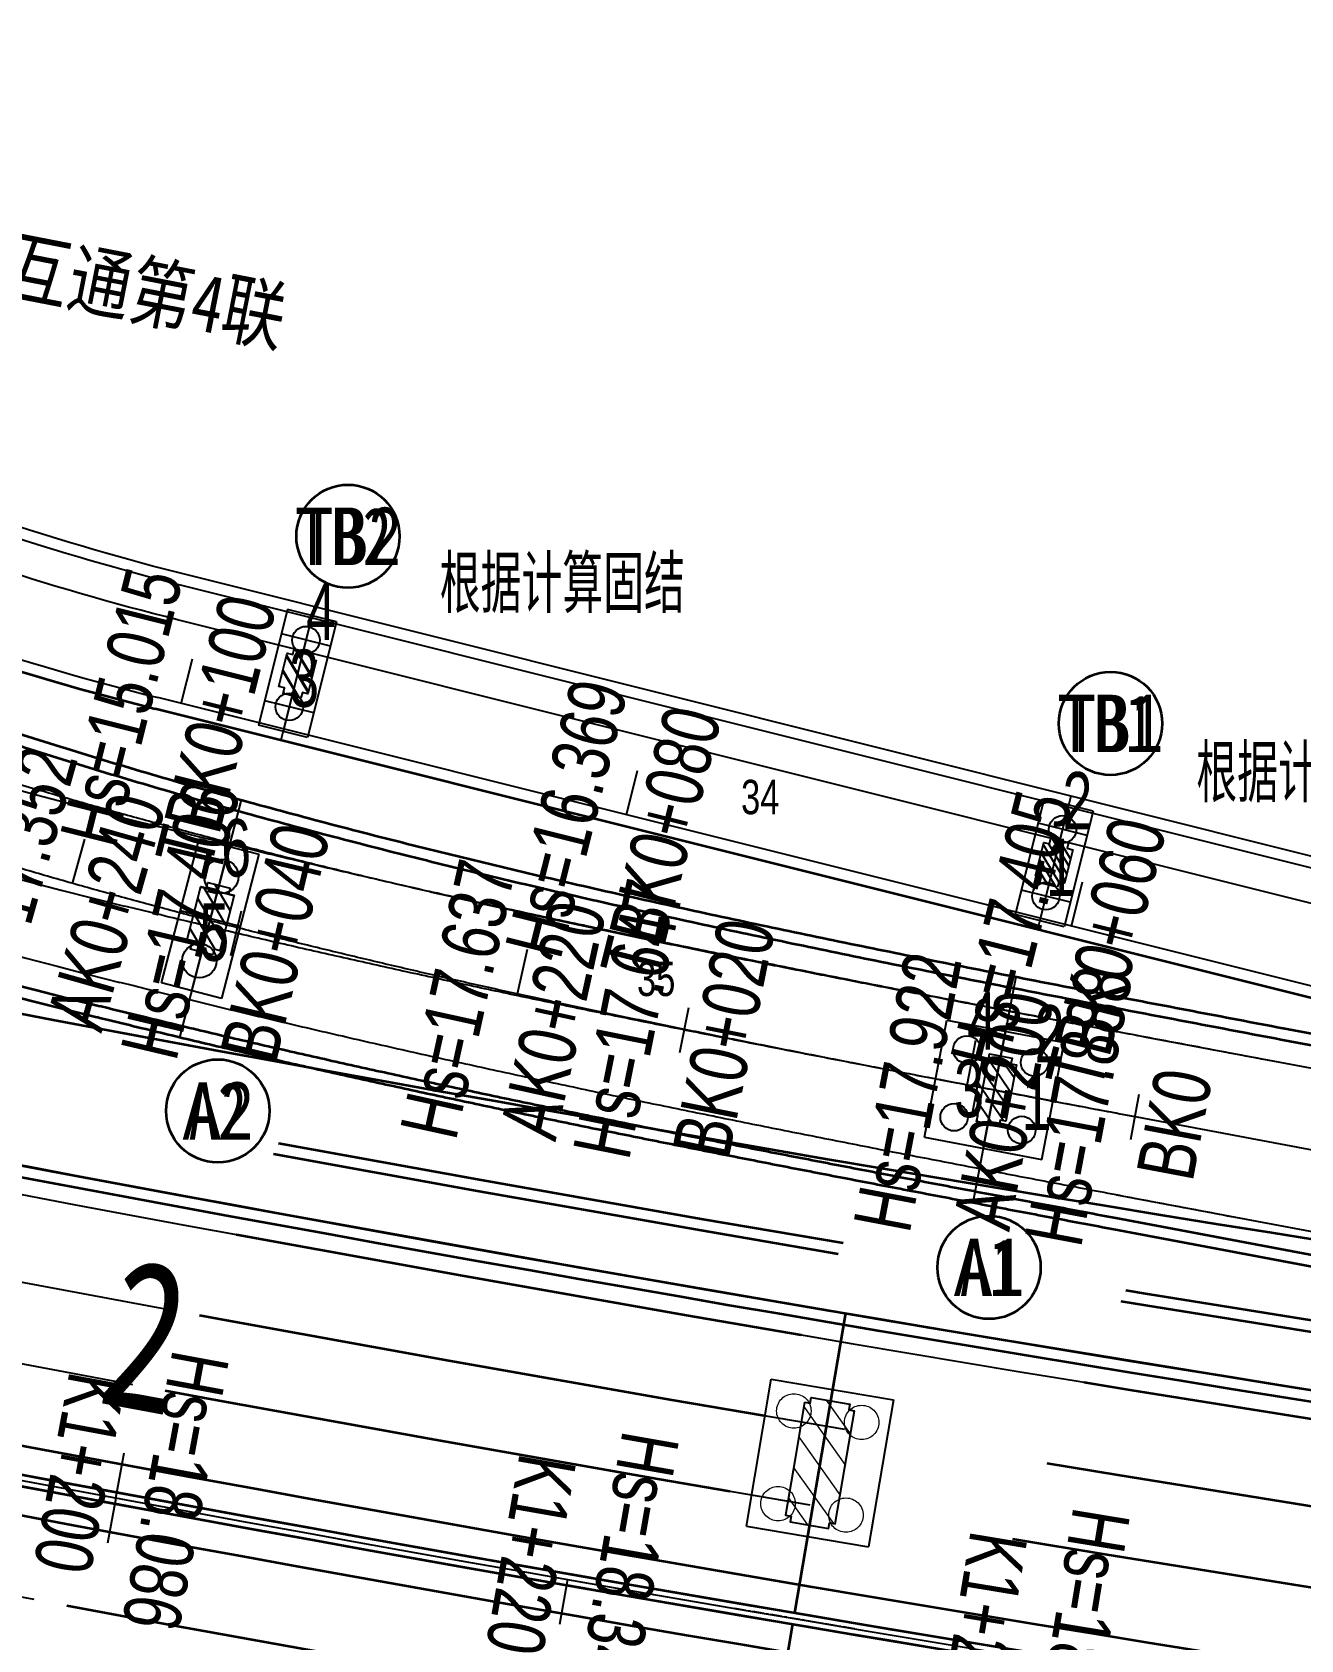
# Model space of a CAD drawing. Extents: x 0 to 558779, y 0 to 2762081.
# Drawn here: x 517431.1 to 517486.4, y 2757869.4 to 2757939.5 of the extents above; entities that cross this region are included whole.
import ezdxf
from ezdxf.enums import TextEntityAlignment as Align

# ---------------------------------------------------------------- set-up
doc = ezdxf.new("R2010")
doc.units = 0
doc.header["$LTSCALE"] = 20
for name, pattern in [('CENTER', [2, 1.25, -0.25, 0.25, -0.25]), ('DASHED', [19.049999999999997, 12.7, -6.349999999999999]), ('HIDDEN', [0.375, 0.25, -0.125])]:
    doc.linetypes.add(name, pattern=pattern)
for name, color, linetype in [('B-标线', 8, 'Continuous'), ('DL-互通边线', 75, 'Continuous'), ('DL-非机动车道边线', 6, 'Continuous'), ('L-主桥边线', 240, 'Continuous'), ('Pile-2022', 7, 'Continuous'), ('QL-主线桥墩', 191, 'Continuous'), ('QL-分孔线', 4, 'Continuous'), ('QL-墩号', 6, 'Continuous'), ('QL-桥墩', 191, 'Continuous'), ('QL-桥跨数值', 6, 'Continuous'), ('XW_2022', 7, 'Continuous'), ('XW_A-20220915', 7, 'Continuous'), ('XW_B-20220918', 7, 'Continuous'), ('XW_TB左非', 7, 'Continuous'), ('XW_左非', 7, 'Continuous'), ('主线墩中心线', 6, 'Continuous'), ('主线墩号', 1, 'Continuous'), ('文本', 3, 'Continuous'), ('桩号-2022', 7, 'Continuous'), ('桩号-A', 7, 'Continuous'), ('桩号-左非', 7, 'Continuous'), ('点划线', 6, 'CENTER'), ('粗实线', 1, 'Continuous'), ('设计高-2022', 7, 'Continuous'), ('设计高-A', 7, 'Continuous'), ('设计高-地面高-2022', 7, 'Continuous'), ('设计高-地面高-A', 7, 'Continuous'), ('设计高-地面高-B-20220918', 7, 'Continuous'), ('设计高-地面高-左非', 7, 'Continuous'), ('设计高-左非', 7, 'Continuous'), ('道路边线', 22, 'Continuous')]:
    doc.layers.add(name, color=color, linetype=linetype)
doc.layers.add('偏心', color=4, linetype='Continuous', plot=False)
doc.layers.add('坐标标注', color=6, linetype='Continuous', plot=False)
doc.layers.add('构造细实', color=5, linetype='Continuous', lineweight=15)
doc.layers.add('细虚线', color=2, linetype='DASHED', lineweight=15)
doc.styles.add('FS', font='仿宋_GB2312.ttf', dxfattribs={"width": 0.75})
doc.styles.get("Standard").update_dxf_attribs({"font": 'fsdb_e.shx', "width": 0.7, "bigfont": 'hzdx.shx'})
doc.styles.add('仿宋', font='simfang_0.ttf', dxfattribs={"width": 0.8})
pattern_1 = [(0, (0, 2.328306e-10), (0, 6.985), [5.08, -1.905]), (90, (0, 2.328306e-10), (-6.985, 4e-16), [5.08, -1.905])]
pattern_2 = [(0, (0, 0), (0, 6.985), [5.08, -1.905]), (90, (0, 0), (-6.985, 4e-16), [5.08, -1.905])]

# ---------------------------------------------------------------- blocks, each defined once
blk = doc.blocks.new('(10-1)10m花瓶墩单排桩2根1.5')
h = blk.add_hatch()
h.set_pattern_fill('ANGLE', color=256)
h.set_pattern_definition(pattern_1)
h.paths.add_polyline_path([(-1.500000000000007, -0.5000000000001165), (-1.499999999999985, 0.5), (-1.249999999999992, 0.5), (-1.249999999999992, 0.75), (1.250000000000007, 0.75), (1.250000000000007, 0.5), (1.500000000000007, 0.5), (1.499999999999985, -0.5), (1.249999999999985, -0.5), (1.249999999999985, -0.75), (-1.250000000000014, -0.7500000000001165), (-1.250000000000014, -0.5000000000001165)])
h = blk.add_hatch()
h.set_pattern_fill('ANGLE', color=256)
h.set_pattern_definition(pattern_1)
h.paths.add_polyline_path([(-1.500000000000007, -0.5000000000001165), (-1.499999999999985, 0.5), (-1.249999999999992, 0.5), (-1.249999999999992, 0.75), (1.250000000000007, 0.75), (1.250000000000007, 0.5), (1.500000000000007, 0.5), (1.499999999999985, -0.5), (1.249999999999985, -0.5), (1.249999999999985, -0.75), (-1.250000000000014, -0.7500000000001165), (-1.250000000000014, -0.5000000000001165)])
h = blk.add_hatch()
h.set_pattern_fill('ANSI31', color=3, scale=0.15)
h.set_pattern_definition([(45, (0, 2.328306e-10), (-0.3367596045400932, 0.3367596045400933), [])])
h.paths.add_polyline_path([(-1.500000000000007, -0.5000000000001165), (-1.499999999999985, 0.5), (-1.249999999999992, 0.5), (-1.249999999999992, 0.75), (1.250000000000007, 0.75), (1.250000000000007, 0.5), (1.500000000000007, 0.5), (1.499999999999985, -0.5), (1.249999999999985, -0.5), (1.249999999999985, -0.75), (-1.250000000000014, -0.7500000000001165), (-1.250000000000014, -0.5000000000001165)])
at = {"layer": 'QL-桥墩', "color": 1}
for p, q in [((-3.25, -1.350000000093132), (-3.25, 1.350000000093132)), ((-3.25, 1.350000000093132), (3.25, 1.350000000093132)), ((3.25, 1.350000000093132), (3.25, -1.350000000093132)), ((3.25, -1.350000000093132), (-3.25, -1.350000000093132))]:
    blk.add_line(p, q, dxfattribs=at)
at = {"layer": 'QL-桥墩', "color": 3, "linetype": 'CENTER'}
for p, q in [((0, -1.350000000093132), (0, 1.350000000093132)), ((3.25, 0), (-3.25, 0))]:
    blk.add_line(p, q, dxfattribs=at)
at = {"layer": 'QL-桥墩', "color": 1}
blk.add_lwpolyline([(-1.500000000000007, -0.5000000000001165), (-1.499999999999985, 0.5), (-1.249999999999992, 0.5), (-1.249999999999992, 0.75), (1.250000000000007, 0.75), (1.250000000000007, 0.5), (1.500000000000007, 0.5), (1.499999999999985, -0.5), (1.249999999999985, -0.5), (1.249999999999985, -0.75), (-1.250000000000014, -0.75), (-1.250000000000014, -0.5000000000001165)], close=True, dxfattribs=at)
at = {"layer": 'QL-桥墩', "color": 3}
for centre in [(-1.899999999965075, 0), (1.900000000023283, 0)]:
    blk.add_circle(centre, 0.7499999999999999, dxfattribs=at)
blk = doc.blocks.new('(6-1)6.0m花瓶墩单排桩2根1.2')
h = blk.add_hatch()
h.set_pattern_fill('ANSI31', color=3, scale=0.15, angle=180.0000000199415)
h.set_pattern_definition([(225.0000000199415, (0, 0), (0.3367596046573005, -0.3367596044228859), [])])
h.paths.add_polyline_path([(0.9999999998835846, 0.3999999999068677), (1.000000000174622, -0.3999999994412064), (0.7500000002328308, -0.3999999994412064), (0.7500000002328308, -0.6499999994412065), (-0.7499999997671694, -0.6500000003725291), (-0.7499999998835847, -0.4000000008381904), (-0.999999999825377, -0.4000000003725291), (-1.000000000174622, 0.3999999994412064), (-0.7500000001164154, 0.3999999994412064), (-0.7500000002328308, 0.6499999989755452), (0.7499999997671694, 0.6499999999068679), (0.7499999998835847, 0.3999999999068677)])
at = {"layer": 'QL-桥墩', "color": 1}
for p, q in [((-2.600000000093132, 1.100000000093132), (-2.600000000093132, -1.100000000093132)), ((-2.600000000093132, 1.100000000093132), (2.600000000093132, 1.100000000093132)), ((2.600000000093132, 1.100000000093132), (2.600000000093132, -1.100000000093132)), ((-2.600000000093132, -1.100000000093132), (2.600000000093132, -1.100000000093132))]:
    blk.add_line(p, q, dxfattribs=at)
at = {"layer": 'QL-桥墩', "color": 3, "linetype": 'CENTER'}
for p, q in [((-1.5, 1.100000000093132), (-1.5, -1.100000000093132)), ((1.5, 1.100000000093132), (1.5, -1.100000000093132)), ((-2.600000000093132, 0), (2.600000000093132, 0))]:
    blk.add_line(p, q, dxfattribs=at)
at = {"layer": 'QL-桥墩', "color": 1}
blk.add_lwpolyline([(0.9999999998835846, 0.3999999999068677), (1.000000000174622, -0.3999999994412064), (0.7500000002328308, -0.3999999994412064), (0.7500000002328308, -0.6499999994412065), (-0.7499999997671694, -0.6500000003725291), (-0.7499999998835847, -0.4000000008381904), (-0.999999999825377, -0.4000000003725291), (-1.000000000174622, 0.3999999994412064), (-0.7500000001164154, 0.3999999994412064), (-0.7500000002328308, 0.6499999989755452), (0.7499999997671694, 0.6499999999068679), (0.7499999998835847, 0.3999999999068677)], close=True, dxfattribs=at)
at = {"layer": 'QL-桥墩', "color": 3}
for centre in [(-1.500000000291038, 0), (1.499999999708961, 0)]:
    blk.add_circle(centre, 0.6, dxfattribs=at)
blk = doc.blocks.new('W29-w25')
at = {"layer": '构造细实'}
h = blk.add_hatch(dxfattribs=at)
h.set_pattern_fill('ANSI31', color=4, scale=30, style=0)
h.set_pattern_definition([(45, (-12.5, 0), (-67.35192090801864, 67.35192090801866), [])])
h.paths.add_polyline_path([(-937.5000007925228, 110), (-687.5000008007592, 109.9999999999927), (-437.5000008089955, 109.9999999999927), (-437.5000008089955, 84.99999999999274), (-412.5000008089955, 84.99999999999274), (-412.5000008089955, -85.00000000000728), (-437.5000008089955, -85.00000000000728), (-437.5000008089955, -110.0000000000072), (-687.5000008007592, -110.0000000000072), (-937.5000007925228, -110.0000000000072), (-937.5000007925228, -85.00000000000728), (-962.5000007925228, -85.00000000000728), (-962.5000007925228, 84.99999999999274), (-937.5000007925228, 84.99999999999274)])
h = blk.add_hatch(dxfattribs=at)
h.set_pattern_fill('ANSI31', color=4, scale=30, style=0)
h.set_pattern_definition([(45, (12.5, 0), (-67.35192090801864, 67.35192090801866), [])])
h.paths.add_polyline_path([(937.50000079253, 110), (687.5000008007664, 109.9999999999927), (437.5000008090028, 109.9999999999927), (437.5000008090028, 84.99999999999274), (412.5000008090028, 84.99999999999274), (412.5000008090028, -85.00000000000728), (437.5000008090028, -85.00000000000728), (437.5000008090028, -110.0000000000072), (687.5000008007664, -110.0000000000072), (937.50000079253, -110.0000000000072), (937.50000079253, -85.00000000000728), (962.50000079253, -85.00000000000728), (962.50000079253, 84.99999999999274), (937.50000079253, 84.99999999999274)])
at = {"layer": '点划线', "ltscale": 2}
blk.add_line((0, -270.0000000000075), (3.638e-12, 270.0000000000077), dxfattribs=at)
at = {"layer": '粗实线'}
for p, q in [((-1012.500000792523, 269.9999999999927), (-1012.500000792523, -270.0000000000073)), ((-362.5000008089955, 270), (-1012.500000792523, 269.9999999999854)), ((-362.5000008089955, 269.9999999999927), (-362.5000008089955, -270.0000000000073)), ((362.5000008090028, 269.9999999999927), (362.5000008090028, -270.0000000000073)), ((362.5000008090028, 270), (1012.50000079253, 269.9999999999854)), ((1012.50000079253, 269.9999999999927), (1012.50000079253, -270.0000000000073)), ((-1012.500000792523, -270.0000000000073), (-362.5000008089955, -270.0000000000073)), ((1012.50000079253, -270.0000000000073), (362.5000008090028, -270.0000000000073))]:
    blk.add_line(p, q, dxfattribs=at)
at = {"layer": '粗实线', "color": 4}
for points in [[(-937.5000007925228, 109.9999999999927), (-937.5000007925228, 84.99999999999274), (-962.5000007925228, 84.99999999999274), (-962.5000007925228, -85.00000000000728), (-937.5000007925228, -85.00000000000728), (-937.5000007925228, -110.0000000000072)], [(-937.5000007925228, 110), (-687.5000008007592, 109.9999999999927), (-437.5000008089955, 109.9999999999927), (-437.5000008089955, 84.99999999999274), (-412.5000008089955, 84.99999999999274), (-412.5000008089955, -85.00000000000728), (-437.5000008089955, -85.00000000000728), (-437.5000008089955, -110.0000000000072), (-687.5000008007592, -110.0000000000072), (-937.5000007925228, -110.0000000000072)], [(937.50000079253, 110), (687.5000008007664, 109.9999999999927), (437.5000008090028, 109.9999999999927), (437.5000008090028, 84.99999999999274), (412.5000008090028, 84.99999999999274), (412.5000008090028, -85.00000000000728), (437.5000008090028, -85.00000000000728), (437.5000008090028, -110.0000000000072), (687.5000008007664, -110.0000000000072), (937.50000079253, -110.0000000000072)], [(937.50000079253, 109.9999999999927), (937.50000079253, 84.99999999999274), (962.50000079253, 84.99999999999274), (962.50000079253, -85.00000000000728), (937.50000079253, -85.00000000000728), (937.50000079253, -110.0000000000072)]]:
    blk.add_lwpolyline(points, dxfattribs=at)
at = {"layer": '细虚线', "ltscale": 5}
for centre in [(-892.5000008007592, 149.9999999999927), (-482.5000008007591, 149.9999999999927), (482.5000008007664, 149.9999999999927), (892.5000008007664, 149.9999999999927), (-892.5000008007592, -150.0000000000073), (-482.5000008007591, -150.0000000000073), (482.5000008007664, -150.0000000000073), (892.5000008007664, -150.0000000000073)]:
    blk.add_circle(centre, 75, dxfattribs=at)
blk = doc.blocks.new('主线桥墩10.09')
at = {"layer": 'L-主桥边线', "lineweight": 35}
for points in [[(-22.09346182737499, 24.23848303081468, 0.0666659367072392), (484.4883812573389, -122.4187976215034)], [(-32.98621173837455, -0.4667406943626702, 0.0668908931568366), (482.2642752000247, -149.3860236215405)]]:
    blk.add_lwpolyline(points, format="xyb", dxfattribs=at)
at = {"layer": 'L-主桥边线', "color": 1, "lineweight": 35}
for points in [[(-27.44311974686571, 12.11644773883745, 0.0745330961224571), (544.57832292316, -143.8253113320097), (1927.554360731505, -306.8760259551928)], [(-27.64468672825024, 11.65887725027278, 0.0745330961224291), (544.5197791802347, -144.3218721337616), (1927.495816988172, -307.3725867569446)]]:
    blk.add_lwpolyline(points, format="xyb", dxfattribs=at)
at = {"layer": '主线墩中心线', "linetype": 'CENTER', "lineweight": 35}
for p, q in [((445.6988951176172, -116.2165849399753), (443.4782738598296, -129.2791781616397)), ((443.3944768312503, -129.7721062074415), (441.1738555707852, -142.8346994449384))]:
    blk.add_line(p, q, dxfattribs=at)
at = {"layer": '主线墩号', "xscale": 0.0099999998436135, "yscale": 0.0099999998436135, "zscale": 0.0099999998436135, "rotation": 80.3520379593734}
blk.add_blockref('W29-w25', (443.4363753414364, -129.5256422082893), dxfattribs=at)
at = {"layer": '文本', "style": '仿宋', "width": 0.8}
blk.add_text('乌屿互通第4联', height=2.5, rotation=349.0000000120546, dxfattribs=at).set_placement((403.6236485925037, -70.66080451663585))
blk = doc.blocks.new('(10-2)10m花瓶墩双排桩4根1.2')
h = blk.add_hatch()
h.set_pattern_fill('ANGLE', color=256)
h.set_pattern_definition(pattern_2)
h.paths.add_polyline_path([(-1.500000000000007, -0.5000000002329471), (-1.499999999999985, 0.4999999997671694), (-1.249999999999992, 0.4999999997671694), (-1.249999999999992, 0.7499999997671694), (1.250000000000007, 0.7499999997671694), (1.250000000000007, 0.4999999997671694), (1.500000000000007, 0.4999999997671694), (1.499999999999985, -0.5000000002328308), (1.249999999999985, -0.5000000002328308), (1.249999999999985, -0.7500000002328308), (-1.250000000000014, -0.7500000002329471), (-1.250000000000014, -0.5000000002329471)])
h = blk.add_hatch()
h.set_pattern_fill('ANGLE', color=256)
h.set_pattern_definition(pattern_2)
h.paths.add_polyline_path([(-1.500000000000007, -0.5000000002329471), (-1.499999999999985, 0.4999999997671694), (-1.249999999999992, 0.4999999997671694), (-1.249999999999992, 0.7499999997671694), (1.250000000000007, 0.7499999997671694), (1.250000000000007, 0.4999999997671694), (1.500000000000007, 0.4999999997671694), (1.499999999999985, -0.5000000002328308), (1.249999999999985, -0.5000000002328308), (1.249999999999985, -0.7500000002328308), (-1.250000000000014, -0.7500000002329471), (-1.250000000000014, -0.5000000002329471)])
h = blk.add_hatch()
h.set_pattern_fill('ANSI31', color=3, scale=0.15)
h.set_pattern_definition([(45, (0, 0), (-0.3367596045400932, 0.3367596045400933), [])])
h.paths.add_polyline_path([(-1.500000000000007, -0.5000000002329471), (-1.499999999999985, 0.4999999997671694), (-1.249999999999992, 0.4999999997671694), (-1.249999999999992, 0.7499999997671694), (1.250000000000007, 0.7499999997671694), (1.250000000000007, 0.4999999997671694), (1.500000000000007, 0.4999999997671694), (1.499999999999985, -0.5000000002328308), (1.249999999999985, -0.5000000002328308), (1.249999999999985, -0.7500000002328308), (-1.250000000000014, -0.7500000002329471), (-1.250000000000014, -0.5000000002329471)])
at = {"layer": 'QL-桥墩', "color": 1}
for p, q in [((-2.599999999802093, 2.59999999962747), (2.599999999976716, 2.59999999962747)), ((-2.599999999802093, 2.59999999962747), (-2.599999999802093, -2.600000000093132)), ((2.599999999976716, 2.59999999962747), (2.600000000034924, -2.600000000093132)), ((-2.599999999802093, -2.600000000093132), (2.600000000034924, -2.600000000093132))]:
    blk.add_line(p, q, dxfattribs=at)
at = {"layer": 'QL-桥墩', "color": 3, "linetype": 'CENTER'}
for p, q in [((0, 2.59999999962747), (0, -2.59999999962747)), ((-2.600000000093132, -4.656613e-10), (2.600000000093132, 0))]:
    blk.add_line(p, q, dxfattribs=at)
at = {"layer": 'QL-桥墩', "color": 1, "ltscale": 0.1}
blk.add_lwpolyline([(-1.500000000000007, -0.5000000002329471), (-1.499999999999985, 0.4999999997671694), (-1.249999999999992, 0.4999999997671694), (-1.249999999999992, 0.7499999997671694), (1.250000000000007, 0.7499999997671694), (1.250000000000007, 0.4999999997671694), (1.500000000000007, 0.4999999997671694), (1.499999999999985, -0.5000000002328308), (1.249999999999985, -0.5000000002328308), (1.249999999999985, -0.7500000002328308), (-1.250000000000014, -0.7500000002328308), (-1.250000000000014, -0.5000000002329471)], close=True, dxfattribs=at)
at = {"layer": 'QL-桥墩', "color": 3, "ltscale": 0.1}
for centre in [(-1.500000000174622, 1.5), (1.499999999941792, 1.499999999534338), (-1.499999999941792, -1.5), (1.500000000116415, -1.5)]:
    blk.add_circle(centre, 0.6000000000008185, dxfattribs=at)

msp = doc.modelspace()

# ---------------------------------------------------------------- hatches: boundary and pattern name
h = msp.add_hatch()
h.set_pattern_fill('ANSI31', color=8, scale=0.15, angle=75.94841247726383)
h.set_pattern_definition([(120.9484124772638, (517442.679470388, 2757911.580868767), (-0.408446610933469, -0.244919228557015), [])])
h.paths.add_polyline_path([(517442.824705968, 2757910.513673083), (517442.0486439581, 2757910.707909423), (517442.1093428144, 2757910.950428802), (517441.8668234361, 2757911.011127658), (517442.2310165726, 2757912.466243928), (517442.4735359504, 2757912.405545072), (517442.5342348072, 2757912.64806445), (517443.3102968176, 2757912.45382811), (517443.2495979614, 2757912.211308731), (517443.4921173393, 2757912.150609875), (517443.1279242027, 2757910.695493606), (517442.8854048244, 2757910.756192462)])
h = msp.add_hatch()
h.set_pattern_fill('ANSI31', color=8, scale=0.15, angle=75.94841247110925)
h.set_pattern_definition([(120.9484124711092, (517475.662105841, 2757903.325824317), (-0.4084466109597775, -0.2449192285131408), [])])
h.paths.add_polyline_path([(517475.807341421, 2757902.258628635), (517475.0312794111, 2757902.452864974), (517475.0919782672, 2757902.695384353), (517474.849458889, 2757902.756083209), (517475.2136520258, 2757904.211199479), (517475.4561714037, 2757904.150500623), (517475.5168702604, 2757904.393020001), (517476.2929322708, 2757904.198783661), (517476.2322334145, 2757903.956264283), (517476.4747527923, 2757903.895565426), (517476.1105596556, 2757902.440449157), (517475.8680402773, 2757902.501148013)])

# ---------------------------------------------------------------- linework, layer by layer
at = {"layer": 'B-标线', "linetype": 'Continuous', "ltscale": 4}
for p, q in [((517672.4782620537, 2757859.309416393), (517479.6934832637, 2757895.71090614)), ((517625.2746843144, 2757861.098671841), (517478.3946979222, 2757888.832450162))]:
    msp.add_line(p, q, dxfattribs=at)
at = {"layer": 'B-标线', "lineweight": 35, "flags": 128}
for points in [[(516332.9539138029, 2758339.613788994), (516966.6872571261, 2758045.7680116, 0.0793686081780521), (517567.750595335, 2757875.684348863), (518685.095573749, 2757743.951121216)], [(516325.1717994775, 2758322.830204853), (516958.9051428008, 2758028.98442746, 0.079368608178038), (517565.5844768466, 2757857.311599186), (518685.095573749, 2757725.322989553)], [(516323.9098349922, 2758320.108542561), (516957.6431783156, 2758026.262765167, 0.0793686081780461), (517565.233214389, 2757854.332234373), (518685.095573749, 2757722.302211446)]]:
    msp.add_lwpolyline(points, format="xyb", dxfattribs=at)
at = {"layer": 'B-标线', "linetype": 'HIDDEN', "lineweight": 35, "ltscale": 5, "flags": 128}
for points in [[(516331.4816219035, 2758336.438516319), (516965.2149652268, 2758042.592738925, 0.0793686081780571), (517567.3407891346, 2757872.208423248), (518685.095573749, 2757740.426880091)], [(516331.2712944893, 2758335.984905937), (516965.0046378126, 2758042.139128543, 0.0793686081780467), (517567.2822453916, 2757871.711862446), (518685.095573749, 2757739.923417072)], [(516329.6938388828, 2758332.58282807), (516963.4271822062, 2758038.737050676, 0.0793686081780464), (517566.8431673196, 2757867.98765643), (518685.095573749, 2757736.147444438)], [(516328.1163832764, 2758329.180750204), (516961.8497265997, 2758035.33497281, 0.0793686081780372), (517566.4040892477, 2757864.263450414), (518685.095573749, 2757732.371471804)], [(516326.6440913769, 2758326.005477528), (516960.3774347003, 2758032.159700135, 0.07936860817803301), (517565.9942830471, 2757860.7875248), (518685.095573749, 2757728.847230678)], [(516322.4375430929, 2758316.933269886), (516956.1708864162, 2758023.087492492, 0.079368608178051), (517564.8234081885, 2757850.856308758), (518947.7994459439, 2757687.805594135, 0.0200316140230398), (519307.5468970618, 2757659.942024764), (521003.5519569056, 2757596.751981205)], [(516320.9652511935, 2758313.757997211), (516954.6985945168, 2758019.912219817, 0.0793686081780398), (517564.4136019879, 2757847.380383144), (518947.3896397434, 2757684.329668521, 0.0200316140230388), (519307.4165838865, 2757656.444451538), (521003.4216295536, 2757593.254408507)], [(516319.387795587, 2758310.355919344), (516953.1211389103, 2758016.51014195, 0.0793686081780306), (517563.9745239159, 2757843.656177128), (518946.9505616714, 2757680.605462505, 0.0200316140230382), (519307.2769626272, 2757652.697051652), (521003.2819931051, 2757589.507009187)], [(516317.8103399805, 2758306.953841478), (516951.5436833039, 2758013.108064084, 0.0793686081780214), (517563.535445844, 2757839.931971113), (518946.5114835995, 2757676.88125649, 0.0200316140230376), (519307.1373413681, 2757648.949651766), (521003.1423566565, 2757585.759609868)]]:
    msp.add_lwpolyline(points, format="xyb", dxfattribs=at)
at = {"layer": 'B-标线', "linetype": 'Continuous', "ltscale": 4}
for points in [[(516801.4486363618, 2758113.842317293), (516963.4271821143, 2758038.737050697, 0.0793686081867384), (517566.8431672895, 2757867.987656427), (518230.0852143604, 2757789.792455073)], [(516796.926596957, 2758104.089694076), (516958.9051427089, 2758028.984427481, 0.0793686081867512), (517565.5844768166, 2757857.311599182), (518228.8265238876, 2757779.116397829)], [(516795.6646324722, 2758101.368031784), (516957.6431782236, 2758026.262765188, 0.0793686081867587), (517565.2332143592, 2757854.33223437), (518228.4752614301, 2757776.137033017)], [(516791.1425930676, 2758091.615408567), (516953.1211388182, 2758016.510141971, 0.0793686081867713), (517563.9745238861, 2757843.656177125), (518227.2165709573, 2757765.460975772)]]:
    msp.add_lwpolyline(points, format="xyb", dxfattribs=at)
at = {"layer": 'B-标线', "linetype": 'Continuous', "ltscale": 4, "flags": 128}
for points in [[(517479.6934947266, 2757895.710903976), (517479.2021767518, 2757895.803675995, -7.23606799022e-05), (517477.005888699, 2757896.218653701, -0.0001723606814785), (517474.8112712878, 2757896.63442835, -0.0002723606865126), (517472.6183999178, 2757897.051892988, -0.0003723606969858), (517470.4274437223, 2757897.471921248, -0.0004723607148993), (517468.2385749046, 2757897.89538446, -0.000572360742265), (517466.0519697731, 2757898.323151445, -0.0006723607811153), (517463.8678097799, 2757898.756088283, -0.0007723608333413), (517461.6862825499, 2757899.195058093, -0.0008723609010674), (517459.5075828962, 2757899.640920789, -0.0009723609862145), (517457.3319138486, 2757900.094532818, -0.0010723610908215), (517455.1594876522, 2757900.556746893, -0.0011723612169079), (517452.9905267757, 2757901.028411695, -0.0012723613663875), (517450.825264903, 2757901.510371573, -0.0013723615413684), (517448.6639479142, 2757902.003466194, -0.0014723617437413), (517446.5068348662, 2757902.508530199, -0.0015723619755346), (517444.3541989526, 2757903.026392813, -0.0016723622387707), (517442.2063284564, 2757903.557877433, -0.0017723625355542), (517440.0635276891, 2757904.103801191, -0.0018723628677605), (517437.9261179204, 2757904.664974477, -0.0019723632374291), (517435.7944382855, 2757905.242200432, -0.0020723636464399), (517433.6688466821, 2757905.836274414, -0.0021529290510251), (517431.5682292357, 2757906.442553585, -0.0003260631835639), (517431.2598881129, 2757906.533215423, -0.0003260631835639)], [(517485.3612854119, 2757894.640715623), (517484.869967321, 2757894.733487029, -6.76776696399e-05), (517482.0915389478, 2757895.258419515, -0.0001676776711054), (517479.314833862, 2757895.784380229, -0.0002676776759299), (517476.5399631815, 2757896.312496685, -0.0003676776861082), (517473.7671409211, 2757896.843875249, -0.0004676777036417), (517470.9965850021, 2757897.379619829, -0.0005676777305305), (517468.2285185682, 2757897.920831597, -0.0006676777687648), (517465.4631713035, 2757898.468608718, -0.0007676778203411), (517462.7007807337, 2757899.024046054, -0.0008676778872527), (517459.9415935311, 2757899.588234856, -0.0009676779715615), (517457.1858668036, 2757900.162262448, -0.0010676780752751), (517454.4338693816, 2757900.747211865, -0.0011676782002227), (517451.6858830937, 2757901.344161498, -0.0012676783485785), (517448.942204032, 2757901.954184691, -0.0013676785223191), (517446.2031438094, 2757902.578349321, -0.0014676787233904), (517443.4690308022, 2757903.217717343, -0.0015676789538306), (517440.7402113814, 2757903.873344301, -0.0016676792155118), (517438.0170511339, 2757904.546278808, -0.0005588546633519), (517437.1406642391, 2757904.767020875, -0.0003156567406185), (517436.6554073383, 2757904.890148622, -0.0003156567406185)], [(517484.0624857369, 2757887.762262352), (517483.5711676461, 2757887.855033757, -6.76776696405e-05), (517480.791077865, 2757888.380280161, -0.000167677671106), (517478.0097598297, 2757888.907114655, -0.0002676776759301), (517475.2275263372, 2757889.43663241, -0.0003676776861137), (517472.4445930931, 2757889.969948625, -0.000467677703641), (517469.6611803673, 2757890.508179335, -0.0005676777305202), (517466.8775143369, 2757891.052441133, -0.0006676777687533), (517464.0938284277, 2757891.603850886, -0.0007676778203424), (517461.3103646623, 2757892.163525435, -0.0008676778872882), (517458.5273749993, 2757892.732581281, -0.0009676779716012), (517455.7451226807, 2757893.312134247, -0.0010676780752249), (517452.9638835712, 2757893.903299116, -0.0011676782002074), (517450.1839474974, 2757894.507189253, -0.0012676783486069), (517447.4056195855, 2757895.124916191, -0.0013676785222886), (517444.6292215908, 2757895.757589184, -0.0014676787233758), (517441.8550932262, 2757896.406314734, -0.0015676789537744), (517439.0835934826, 2757897.072196079, -0.001667679215539), (517436.3151019371, 2757897.756332643, -0.0005588546634054), (517435.423338236, 2757897.980947533, -0.0003156567405669), (517434.9295197747, 2757898.106247671, -0.0003156567405669)]]:
    msp.add_lwpolyline(points, format="xyb", dxfattribs=at)
at = {"layer": 'B-标线', "linetype": 'Continuous', "ltscale": 4}
for centre, radius, start, end in [((517500.9488345644, 2758142.977079253), 246.5, 173.7196357633794, 253.5777603625237), ((517534.4137861489, 2758289.149890688), 396.5, 230.214848593752, 255.726352090763), ((517534.4137861489, 2758289.149890688), 403.5, 230.214848593752, 255.726352090763)]:
    msp.add_arc(centre, radius, start, end, dxfattribs=at)
at = {"layer": 'B-标线', "linetype": 'HIDDEN', "ltscale": 4}
for centre, radius in [((517799.5838172971, 2759842.065125098), 1991.499999995303), ((517799.5838172974, 2759842.065125098), 1994.999999995363), ((517799.5838173004, 2759842.065125098), 2004.999999995639), ((517799.583817301, 2759842.065125098), 2008.499999995699)]:
    msp.add_arc(centre, radius, 245.1240635667524, 263.2759572686483, dxfattribs=at)
at = {"layer": 'DL-互通边线', "lineweight": 35}
for p, q in [((517485.63958939, 2757896.11467183), (517507.9608755872, 2757891.899981875)), ((517485.5468190084, 2757895.623353546), (517534.7173720744, 2757886.339003431)), ((517515.999883406, 2757880.714194576), (517478.3487131963, 2757887.823462719)), ((517506.7960203443, 2757881.943226563), (517478.255941654, 2757887.332144654))]:
    msp.add_line(p, q, dxfattribs=at)
at = {"layer": 'DL-互通边线', "lineweight": 35, "flags": 128}
for points in [[(517429.7730627586, 2757909.209926914, 0.0020677213190592), (517431.6350237976, 2757908.613210696, 0.0020476621920807), (517433.5027381232, 2757908.031606543, 0.0019743386794185), (517435.3770138012, 2757907.464457189, 0.0019008036052809), (517437.257550439, 2757906.911285541, 0.0018272545338431), (517439.14405846, 2757906.371607276, 0.0017536922147637), (517441.0362599032, 2757905.844931281, 0.0016801180790824), (517442.9338880337, 2757905.330760035, 0.0016065318501203), (517444.8366870471, 2757904.828589923, 0.0015329343697621), (517446.7444117563, 2757904.337911554, 0.0014593269865146), (517448.6568272715, 2757903.858210057, 0.0013857089773531), (517450.5737086743, 2757903.388965368, 0.001312080737604), (517452.4948406754, 2757902.929652498, 0.0012384432862518), (517454.4200172679, 2757902.479741799, 0.0011647966502506), (517456.3490413743, 2757902.038699204, 0.0010911411961866), (517458.2817244811, 2757901.605986459, 0.0010174768953245), (517460.2178862696, 2757901.181061352, 0.0009438047087104), (517462.1573542386, 2757900.763377913, 0.0008701232787224), (517464.0999633222, 2757900.352386619, 0.0007964342446851), (517466.0455554956, 2757899.947534574, 0.0007227359196345), (517467.9939793858, 2757899.548265687, 0.0006490288073429), (517469.9450898636, 2757899.15402083, 0.0005753135155599999), (517471.8987476415, 2757898.764237999, 0.0005015885631174), (517473.8548188624, 2757898.378352449, 0.0004278538446779), (517475.8131746798, 2757897.995796831, 0.0003541087562523), (517477.7736908405, 2757897.616001309, 0.0002803532136728), (517479.7362472563, 2757897.238393683, 0.0002366061008056), (517481.7001474903, 2757896.862582765, 0.0002430664847341), (517483.664389345, 2757896.48865929, 0.0002496376493448), (517485.6289838107, 2757896.116674399), (517485.6395907363, 2757896.114671576)], [(517429.6185009997, 2757908.734415965, 0.0020677213189676), (517431.4844001715, 2757908.136437665, 0.0020476621920145), (517433.3560358879, 2757907.553612344, 0.0019743386793797), (517435.2340910768, 2757906.985319323, 0.001900803605152), (517437.1182747839, 2757906.431074867, 0.0018272545339571), (517439.0082963483, 2757905.890391472, 0.0017536922147207), (517440.9038767084, 2757905.362774989, 0.0016801180791327), (517442.8047481097, 2757904.847724964, 0.0016065318501344), (517444.7106538013, 2757904.344734965, 0.0015329343697661), (517446.6213477217, 2757903.853292896, 0.0014593269865624), (517448.5365941747, 2757903.3728813, 0.0013857089773449), (517450.4561674973, 2757902.902977639, 0.001312080737562), (517452.3798517155, 2757902.443054575, 0.0012384432862422), (517454.307440195, 2757901.992580222, 0.0011647966502289), (517456.2387352825, 2757901.5510184, 0.0010911411961164), (517458.1735479389, 2757901.117828866, 0.0010174768953058), (517460.1116973667, 2757900.692467535, 0.0009438047087379), (517462.0530106292, 2757900.274386695, 0.0008701232787486), (517463.997322265, 2757899.863035198, 0.0007964342446814), (517465.9444738948, 2757899.457858651, 0.0007227359196383), (517467.8943138241, 2757899.05829959, 0.0006490288073557), (517469.8466966393, 2757898.663797643, 0.0005753135155622), (517471.8014827993, 2757898.273789684, 0.0005015885631057), (517473.7585382223, 2757897.887709974, 0.0004278538446839), (517475.7177338678, 2757897.504990299, 0.0003541087562561), (517477.6789453141, 2757897.125060085, 0.0002803532136689), (517479.6420523322, 2757896.74734652, 0.0002366061008107), (517481.6064052868, 2757896.371448975, 0.0002430664847344), (517483.5711246447, 2757895.9974346, 0.0002496376493474), (517485.53620967, 2757895.625356824), (517485.5468190084, 2757895.623353546)], [(517478.3487131962, 2757887.823462719), (517477.8573951313, 2757887.916234261, -6.88230814192e-05), (517475.2461687676, 2757888.409585513, -0.0001688230829134), (517472.6332821779, 2757888.904536756, -0.000268823087783), (517470.0190616391, 2757889.402111392, -0.0003688230980226), (517467.4037100642, 2757889.90335831, -0.0004688231156603), (517464.7874347852, 2757890.409327749, -0.0005688231426589), (517462.1704488141, 2757890.921071036, -0.0006688231810386), (517459.5529721081, 2757891.439640323, -0.0007688232327797), (517456.9352328402, 2757891.966088307, -0.0008688232999135), (517454.3174686724, 2757892.501467919, -0.0009688233844161), (517451.6999280188, 2757893.046832022, -0.0010688234882979), (517449.0828713222, 2757893.603233057, -0.0011688236136184), (517446.466572318, 2757894.17172269, -0.0012688237622162), (517443.8513193043, 2757894.753351414, -0.0013688239362518), (517441.237416404, 2757895.349168133, -0.001468824137661), (517438.6251848245, 2757895.960219713, -0.0015688243684092), (517436.0149641144, 2757896.587550488, -0.0009259001246224), (517434.5484245574, 2757896.947797657, -0.0003224606826005), (517434.0520488927, 2757897.071047497, -0.0003224606826005)], [(517478.255941654, 2757887.332144654), (517477.764623589, 2757887.424916197, -6.88230814193e-05), (517475.1532760257, 2757887.918290349, -0.0001688230829187), (517472.5400576921, 2757888.413304434, -0.0002688230877927), (517469.925308989, 2757888.910979596, -0.0003688230980293), (517467.3092329535, 2757889.412365362, -0.0004688231156525), (517464.6920370857, 2757889.918512836, -0.0005688231426597), (517462.0739346152, 2757890.43047445, -0.0006688231810501), (517459.4551457669, 2757890.949303697, -0.0007688232327663), (517456.8358990354, 2757891.476054843, -0.0008688232999254), (517454.2164324615, 2757892.011782629, -0.0009688233843918), (517451.5969948976, 2757892.557541952, -0.0010688234882777), (517448.9778472901, 2757893.114387527, -0.0011688236135733), (517446.3592639462, 2757893.683373518, -0.0012688237622124), (517443.7415338104, 2757894.265553151, -0.0013688239362252), (517441.124961731, 2757894.861978287, -0.0014688241376342), (517438.509869726, 2757895.473698975, -0.0015688243684378), (517435.8965982468, 2757896.101762961, -0.0009259001246652), (517434.4282493397, 2757896.462454565, -0.0003224606826316), (517433.9312449453, 2757896.585860516, -0.0003224606826316)]]:
    msp.add_lwpolyline(points, format="xyb", dxfattribs=at)
at = {"layer": 'DL-互通边线', "lineweight": 35}
for radius in [397, 396.5]:
    msp.add_arc((517529.8486727124, 2758281.824548929), radius, 229.4428743597649, 256.0186774934477, dxfattribs=at)
at = {"layer": 'DL-非机动车道边线', "flags": 128}
msp.add_lwpolyline([(517535.4595351288, 2757890.269549703, -0.0146571283084208), (517507.0325955516, 2757896.505120518), (517437.4360345968, 2757913.924065255, -0.0753460989586824), (517405.2201819186, 2757927.379991321, 0.2413342400438609), (517351.9960104923, 2757931.24285066, -0.1668886269642016), (517289.4779598627, 2757926.832224344, -0.0100216151164443), (517213.135905826, 2757948.812724289, -0.4340586100425414), (517208.9935401646, 2757957.357980842), (517210.7194308591, 2757961.8388172)], format="xyb", dxfattribs=at)
at = {"layer": 'L-主桥边线', "lineweight": 35}
msp.add_line((517506.0614138519, 2757892.624810466), (517436.464852897, 2757910.043755202), dxfattribs=at)
for points in [[(516801.9744548971, 2758114.976343249), (516963.9530006499, 2758039.871076653, 0.0714970484100831), (517505.3481757935, 2757877.476710887)], [(516801.7641274831, 2758114.522732867), (516963.7426732357, 2758039.417466271, 0.0715019287529646), (517505.3122830437, 2757876.976510274)], [(516796.4007784217, 2758102.955668121), (516958.3793241734, 2758027.850401526, 0.0793686081867576), (517565.4381174593, 2757856.070197177), (518228.6801645306, 2757777.874995824)], [(516796.1904510075, 2758102.502057739), (516958.1689967592, 2758027.396791143, 0.0793686081867523), (517565.3795737164, 2757855.573636375), (518228.6216207877, 2757777.378435022)], [(516790.8271019464, 2758090.934992994), (516952.8056476969, 2758015.829726399, 0.0756049920457877), (517533.997684804, 2757846.662156721)], [(516790.6167745321, 2758090.481382612), (516952.5953202827, 2758015.376116016, 0.0715934765951041), (517502.1131767932, 2757850.660227038, 0.0715934765951041)]]:
    msp.add_lwpolyline(points, format="xyb", dxfattribs=at)
msp.add_arc((517465.7217015952, 2758026.938095547), 120.5000000020114, 238.7129248270792, 255.9484124636321, dxfattribs=at)
at = {"layer": 'Pile-2022'}
msp.add_line((517434.7602347878, 2757875.620680527), (517435.1250583704, 2757877.587124971), dxfattribs=at)
at = {"layer": 'QL-主线桥墩'}
msp.add_circle((517444.8750013779, 2757917.563934409), 2.25, dxfattribs=at)
at = {"layer": 'QL-分孔线', "color": 3}
for p, q in [((517443.4078566626, 2757914.491101306), (517441.9510841131, 2757908.670636227)), ((517440.2169489535, 2757906.071223195), (517437.52460809, 2757895.708456366)), ((517476.3904921157, 2757906.236056858), (517474.9337195661, 2757900.415591779)), ((517473.9923065739, 2757898.351381289), (517472.1158176747, 2757888.493853673))]:
    msp.add_line(p, q, dxfattribs=at)
at = {"layer": 'QL-墩号', "lineweight": 35}
for centre in [(517444.8750013779, 2757917.563934409), (517478.1193101846, 2757909.401253865), (517478.1193101846, 2757909.401253865), (517478.1193101846, 2757909.401253865), (517439.199161346, 2757892.50190802), (517439.199161346, 2757892.50190802), (517472.8223637188, 2757885.679408611), (517472.8223637188, 2757885.679408611)]:
    msp.add_circle(centre, 2.25, dxfattribs=at)
at = {"layer": 'XW_2022', "color": 2}
msp.add_arc((517799.5838173413, 2759842.065125105), 2000, 245.1240635637268, 263.2759572686483, dxfattribs=at)
at = {"layer": 'XW_A-20220915', "color": 4}
msp.add_line((517668.3985570946, 2757856.517897618), (517479.0440905929, 2757892.271678151), dxfattribs=at)
at = {"layer": 'XW_A-20220915', "color": 1, "flags": 128}
msp.add_lwpolyline([(517479.0440905929, 2757892.271678151), (517478.5527726181, 2757892.36445017, -7.23606799013e-05), (517476.3555808401, 2757892.779598644, -0.0001723606814818), (517474.1585925525, 2757893.19582246, -0.0002723606865096), (517471.9619754063, 2757893.614000194, -0.0003723606969846), (517469.7658993967, 2757894.035009973, -0.0004723607149068), (517467.5705379162, 2757894.459729271, -0.0005723607422762), (517465.376068807, 2757894.88903469, -0.0006723607810928), (517463.1826754097, 2757895.323801743, -0.0007723608333566), (517460.9905476124, 2757895.764904614, -0.0008723609010677), (517458.7998828953, 2757896.213215915, -0.0009723609862260001), (517456.6108873722, 2757896.669606422, -0.0010723610908316), (517454.4237768286, 2757897.134944796, -0.0011723612168844), (517452.2387777557, 2757897.610097285, -0.0012723613663844), (517450.0561283781, 2757898.0959274, -0.0013723615413317), (517447.8760796766, 2757898.593295576, -0.0014723617437263), (517445.6988964043, 2757899.103058801, -0.0015723619755682), (517443.5248580943, 2757899.626070219, -0.0016723622388574), (517441.35426006, 2757900.163178706, -0.001772362535594), (517439.1874143851, 2757900.715228412, -0.0018723628677779), (517437.0246509032, 2757901.283058271, -0.0019723632374092), (517434.866318166, 2757901.867501475, -0.0020723636464879), (517432.7127843967, 2757902.469384914, -0.0021529290510655), (517430.5832061575, 2757903.084022725, -0.0003260631835594)], format="xyb", dxfattribs=at)
at = {"layer": 'XW_B-20220918', "color": 1, "flags": 128}
msp.add_lwpolyline([(517479.1836570765, 2757892.245325304), (517478.6923390115, 2757892.338096846, -6.88230814192e-05), (517476.0822034188, 2757892.831241997, -0.0001688230829144), (517473.4723025503, 2757893.325627664, -0.0002688230877861), (517470.8628354896, 2757893.822297552, -0.0003688230980343), (517468.254004061, 2757894.322294847, -0.0004688231156589), (517465.6460140802, 2757894.826661967, -0.0005688231426599), (517463.0390766044, 2757895.336440302, -0.0006688231810375), (517460.4334091789, 2757895.852669959, -0.0007688232327915), (517457.8292370832, 2757896.376389477, -0.0008688232999219999), (517455.2267945713, 2757896.908635537, -0.0009688233844289999), (517452.6263261099, 2757897.450442651, -0.0010688234883124), (517450.028087612, 2757898.002842832, -0.0011688236135724), (517447.4323476644, 2757898.566865234, -0.0012688237622088), (517444.8393887497, 2757899.14353578, -0.0013688239362218), (517442.2495084614, 2757899.733876751, -0.0014688241376113), (517439.6630207104, 2757900.338906351, -0.0015688243683773), (517437.080256924, 2757900.959638231, -0.0009259001246178), (517435.6300020686, 2757901.315885349, -0.0003224606824977), (517435.1392845598, 2757901.437730288)], format="xyb", dxfattribs=at)
at = {"layer": 'XW_B-20220918', "color": 2}
msp.add_arc((517529.8486727132, 2758281.824548928), 392, 229.4428743597649, 256.0186774869753, dxfattribs=at)
at = {"layer": 'XW_TB左非', "color": 4}
msp.add_line((517506.1828115644, 2757893.109849222), (517436.5862506025, 2757910.52879396), dxfattribs=at)
at = {"layer": 'XW_TB左非', "color": 2}
msp.add_lwpolyline([(517212.1003099393, 2757945.469441287, 0.0100216151156203), (517288.5771763244, 2757923.450126029, 0.166888626962154), (517353.3627204294, 2757928.02072342, -0.2413342400448935), (517403.4025396963, 2757924.388975316, 0.0753460989628135), (517436.5862506095, 2757910.528793959)], format="xyb", dxfattribs=at)
at = {"layer": 'XW_左非', "color": 4}
msp.add_line((517506.1828115644, 2757893.109849222), (517436.5862506025, 2757910.52879396), dxfattribs=at)
at = {"layer": 'XW_左非', "color": 2}
msp.add_arc((517465.7217016014, 2758026.938095544), 120, 238.712924824229, 255.9484124603968, dxfattribs=at)
at = {"layer": '设计高-地面高-2022', "color": 7}
for p, q in [((517434.7602347878, 2757875.620680527), (517434.3954112052, 2757873.654236083)), ((517454.4425925215, 2757872.070826908), (517454.0974512968, 2757870.100832609))]:
    msp.add_line(p, q, dxfattribs=at)
at = {"layer": '设计高-地面高-A', "color": 7}
for p, q in [((517432.8646275593, 2757902.42631115), (517433.4098619398, 2757904.350556318)), ((517452.2712249999, 2757897.602961652), (517452.7007191654, 2757899.556301039)), ((517471.8722089241, 2757893.631145594), (517472.2474783135, 2757895.595623357))]:
    msp.add_line(p, q, dxfattribs=at)
at = {"layer": '设计高-地面高-B-20220918', "color": 3}
for p, q in [((517439.7685565004, 2757899.286314569), (517440.2283539639, 2757901.232743682)), ((517459.3485328538, 2757895.049895723), (517459.7418720604, 2757897.010835362)), ((517478.9981163134, 2757891.262688735), (517479.3691978396, 2757893.227961872))]:
    msp.add_line(p, q, dxfattribs=at)
at = {"layer": '设计高-地面高-左非', "color": 7}
for p, q in [((517437.6101252689, 2757910.272533937), (517438.0957161187, 2757912.212688964)), ((517457.0116755329, 2757905.416625439), (517457.4972663829, 2757907.356780465)), ((517476.4132257971, 2757900.56071694), (517476.8988166469, 2757902.500871966))]:
    msp.add_line(p, q, dxfattribs=at)
at = {"layer": '道路边线', "flags": 128}
for points in [[(517535.830616655, 2757892.234822839, -0.0146571283083785), (517507.5181864014, 2757898.445275544), (517437.9216254468, 2757915.864220281, -0.0753460989588762), (517406.2588346171, 2757929.089143325, 0.2413342400440986), (517351.2150333987, 2757933.084066231, -0.1668886269641845), (517289.9926936573, 2757928.764851862, -0.0100216151164431), (517213.7276749871, 2757950.723171687, -0.4340586100000712), (517210.8598833748, 2757956.639118531), (517216.3595486974, 2757970.917601183), (517208.159145267, 2757974.154950117)], [(517535.7378462735, 2757891.743504555, -0.0146571283084023), (517507.396788689, 2757897.960236788), (517437.8002277343, 2757915.379181524, -0.0753460989586982), (517405.9991714424, 2757928.661855324, 0.241334240043927), (517351.4102776721, 2757932.623762338, -0.166888626964142), (517289.8640102086, 2757928.281694983, -0.0100216151164439), (517213.5797326968, 2757950.245559837, -0.4340586100326556), (517210.3932975723, 2757956.818834109), (517215.7147398207, 2757970.634605863), (517207.9757374769, 2757973.689803232)]]:
    msp.add_lwpolyline(points, format="xyb", dxfattribs=at)

# ---------------------------------------------------------------- block references
at = {"layer": 'QL-主线桥墩'}
msp.add_blockref('主线桥墩10.09', (517020.8597945361, 2757999.895508508), dxfattribs=at)
at = {"layer": 'QL-桥墩'}
for p, rotation in [((517442.679470388, 2757911.580868767), 255.9484124571615), ((517475.662105841, 2757903.325824317), 255.9484124539263)]:
    msp.add_blockref('(6-1)6.0m花瓶墩单排桩2根1.2', p, dxfattribs=dict(at, rotation=rotation))
at = {"layer": 'QL-桥墩', "lineweight": 35}
for name, p, rotation in [('(10-1)10m花瓶墩单排桩2根1.5', (517438.8707785219, 2757900.889839781), 75.43603081167223), ('(10-2)10m花瓶墩双排桩4根1.2', (517473.054062124, 2757893.422617481), 79.2220706534597)]:
    msp.add_blockref(name, p, dxfattribs=dict(at, rotation=rotation))

# ---------------------------------------------------------------- texts
at = {"layer": 'Pile-2022', "style": 'FS', "width": 0.75}
msp.add_text('2', height=6.5, rotation=349.4897285502581, dxfattribs=at).set_placement((517435.1250583704, 2757877.587124971), align=Align.BOTTOM_CENTER)
at = {"layer": 'QL-墩号', "lineweight": 35, "width": 0.75}
for s, p in [('TB2', (517444.8750013779, 2757917.563934409)), ('TB2', (517444.8750013779, 2757917.563934409)), ('TB1', (517478.1193101846, 2757909.401253865)), ('TB1', (517478.1193101846, 2757909.401253865)), ('A2', (517439.199161346, 2757892.50190802)), ('A2', (517439.199161346, 2757892.50190802))]:
    msp.add_text(s, height=2.5, dxfattribs=at).set_placement(p, align=Align.MIDDLE_CENTER)
at = {"layer": 'QL-墩号', "lineweight": 35, "style": 'FS', "width": 0.75}
for s, p in [('TB2', (517444.8750013779, 2757917.563934409)), ('TB1', (517478.1193101846, 2757909.401253865)), ('A2', (517439.199161346, 2757892.50190802)), ('A1', (517472.8223637188, 2757885.679408611))]:
    msp.add_text(s, height=2.5, dxfattribs=at).set_placement(p, align=Align.MIDDLE_CENTER)
at = {"layer": 'QL-墩号', "color": 2, "lineweight": 35, "width": 0.75}
msp.add_text('A1', height=2.5, dxfattribs=at).set_placement((517472.8223637188, 2757885.679408611), align=Align.MIDDLE_CENTER)
msp.add_text('A1', height=2.5, dxfattribs=at).set_placement((517472.8223637188, 2757885.679408611), align=Align.MIDDLE_CENTER)
at = {"layer": 'QL-桥跨数值', "lineweight": 35, "width": 0.75}
for s, p in [('34', (517462.8479881349, 2757904.993534344)), ('35', (517458.3120511908, 2757897.063653851))]:
    msp.add_text(s, height=1.5, dxfattribs=at).set_placement(p, align=Align.BOTTOM_CENTER)
at = {"layer": '偏心', "width": 0.75}
for p in [(517454.2186359762, 2757915.467531876), (517487.2012714287, 2757907.212487426)]:
    msp.add_text('根据计算固结', height=2.5, dxfattribs=at).set_placement(p, align=Align.MIDDLE_CENTER)
at = {"layer": '坐标标注', "width": 0.7}
for s, p in [('4', (517443.0436635255, 2757913.035985037)), ('3', (517442.3152772504, 2757910.125752498)), ('2', (517476.0262989785, 2757904.780940588)), ('6', (517439.3485539629, 2757902.72878802)), ('1', (517475.2979127035, 2757901.870708048)), ('5', (517438.393003081, 2757899.050891541)), ('4', (517471.8610274644, 2757895.176660895)), ('2', (517474.8081055385, 2757894.615652142)), ('3', (517471.3000187094, 2757892.229582821)), ('1', (517474.247096784, 2757891.668574067))]:
    msp.add_text(s, height=2.5, dxfattribs=at).set_placement(p)
at = {"layer": '桩号-2022', "color": 7, "width": 0.75}
for s, rotation, p in [('K1+200', 259.4897285503844, (517434.4111328886, 2757876.480028784)), ('K1+220', 260.0626863452551, (517454.084914738, 2757872.926641236)), ('K1+240', 260.6356441405031, (517473.7932461898, 2757869.570165897))]:
    msp.add_text(s, height=2.5, rotation=rotation, dxfattribs=at).set_placement(p, align=Align.TOP_CENTER)
at = {"layer": '桩号-A', "color": 7, "width": 0.75}
for s, rotation, p in [('AK0+240', 74.17993554167361, (517433.1327066717, 2757901.538344285)), ('AK0+220', 77.59931036434544, (517452.5917886883, 2757896.732564912)), ('AK0+200', 79.18522024236952, (517472.2167387598, 2757892.76995412))]:
    msp.add_text(s, height=2.5, rotation=rotation, dxfattribs=at).set_placement(p, align=Align.TOP_CENTER)
at = {"layer": '桩号-左非', "color": 7, "width": 0.75}
for s, p in [('TBK0+100', (517437.9054800998, 2757909.393263168)), ('TBK0+080', (517457.3070303639, 2757904.53735467)), ('TBK0+060', (517476.708580628, 2757899.68144617))]:
    msp.add_text(s, height=2.5, rotation=75.94841245942955, dxfattribs=at).set_placement(p, align=Align.TOP_CENTER)
at = {"layer": '设计高-2022', "color": 7, "width": 0.75}
for s, rotation, p in [('Hs=18.086', 259.4897285503844, (517435.3943551109, 2757876.297616993)), ('Hs=18.346', 260.0626863452551, (517455.0699118871, 2757872.754070624)), ('Hs=18.606', 260.6356441405031, (517474.7799197668, 2757869.407453721))]:
    msp.add_text(s, height=2.5, rotation=rotation, dxfattribs=at).set_placement(p, align=Align.BOTTOM_CENTER)
at = {"layer": '设计高-A', "color": 7, "width": 0.75}
for s, rotation, p in [('Hs=17.352', 74.17993554167361, (517432.1705840871, 2757901.810961475)), ('Hs=17.637', 77.59931036434544, (517451.6151189948, 2757896.947311995)), ('Hs=17.922', 79.18522024236952, (517471.2344998779, 2757892.957588814))]:
    msp.add_text(s, height=2.5, rotation=rotation, dxfattribs=at).set_placement(p, align=Align.BOTTOM_CENTER)
at = {"layer": '设计高-地面高-B-20220918', "color": 3, "width": 0.75}
for s, rotation, p in [('Hs=17.406', 76.7088902610738, (517439.5118479538, 2757900.374478491)), ('Hs=17.647', 78.65772630053516, (517459.0549675472, 2757896.128700344)), ('Hs=17.888', 79.30733831041584, (517478.6923387924, 2757892.338095685))]:
    msp.add_text(s, height=2.5, rotation=rotation, dxfattribs=at).set_placement(p, align=Align.BOTTOM_CENTER)
for s, rotation, p in [('BK0+040', 76.7088902610738, (517440.4850625105, 2757900.144579759)), ('BK0+020', 78.65772630053516, (517460.0354373669, 2757895.932030741)), ('BK0', 79.30733831041584, (517479.6749753607, 2757892.152554922))]:
    msp.add_text(s, height=2.5, rotation=rotation, dxfattribs=at).set_placement(p, align=Align.TOP_CENTER)
at = {"layer": '设计高-左非', "color": 7, "width": 0.75}
for s, p in [('Hs=15.015', (517436.9354025865, 2757909.636058593)), ('Hs=16.369', (517456.3369528506, 2757904.780150094)), ('Hs=17.405', (517475.7385031147, 2757899.924241595))]:
    msp.add_text(s, height=2.5, rotation=75.94841245942955, dxfattribs=at).set_placement(p, align=Align.BOTTOM_CENTER)

doc.saveas('drawing.dxf')
